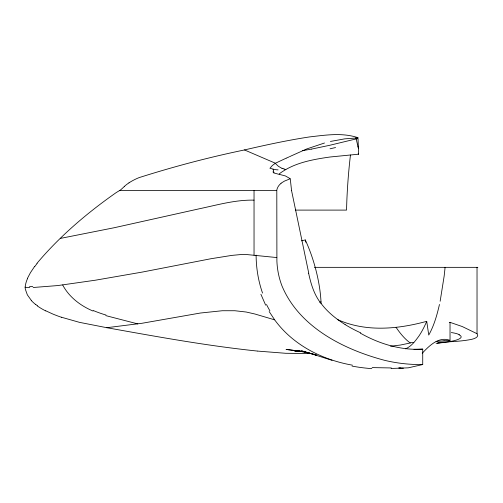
<?xml version="1.0" encoding="UTF-8"?>
<svg xmlns="http://www.w3.org/2000/svg" width="503" height="503" viewBox="0 0 503 503"><rect width="100%" height="100%" fill="white"/><g stroke="black" fill="none" stroke-linecap="round" stroke-linejoin="round"><path stroke-width="0.75" d="M254.04 255.14L254.04 190.606M422.734 364.543A174.359 163.425 90 0 1 384.72 360.355C343.75 349.528 299.134 327.183 281.944 285.836A73.922 69.288 90 0 1 276.901 261.208L276.801 190.606L119.494 190.606A139.469 134.672 88.7 0 0 116.111 192.655C87.157 212.926 59.75 236.215 36.971 263.321M444.08 340.789L450.028 340.38L450.028 322.341L449.286 322.392M438.239 342.424C449.003 341.7 459.88 341.587 470.506 339.563C473.16 339.097 479.893 337.362 477.026 333.709L477.033 267.344M25.188 286.848L25.194 286.779A26.2 25.603 -86.2 0 1 27.602 278.436M25.175 286.999L25.169 287.087A2.534 2.496 -90 0 0 25.15 287.546A16.983 16.744 89.9 0 0 25.408 289.42L27.351 294.865L31.324 300.398M440.15 301.253L444.143 276.153A150.454 51.646 -90 0 0 445.08 267.344M439.465 304.453C437.032 314.991 434.089 325.586 428.745 335.055L426.726 321.316M426.714 321.335L426.582 321.65A129.824 44.566 90 0 1 418.886 336.098C415.277 341.021 411.303 346.561 405.437 348.849M272.997 169.813L273.318 169.159L273.852 172.975M27.445 278.36L30.45 272.657L34.606 266.452M422.231 353.263C429.134 345.85 438.924 336.023 450.028 340.38M124.285 186.55L120.89 189.675A14.87 14.342 -89.9 0 1 119.494 190.606M360.418 333.175C378.69 343.587 400.897 350.616 422.727 349.132L422.727 364.468L421.948 364.706M280.97 183.255L284.421 181.118L290.262 178.754L291.551 190.511M129.001 182.866L128.718 183.054A33.682 32.519 89.2 0 0 124.254 186.519M278.719 174.315A101.996 33.89 2.7 0 1 282.623 171.498C295.783 162.865 311.571 159.772 326.887 157.452A138.344 45.968 2.7 0 1 330.377 156.967L358.626 154.188L358.01 138.463L329.572 145.323L311.483 149.108M275.286 163.33L272.349 165.481L269.929 168.298L273.267 169.109L273.425 169.788M291.834 155.634L306.767 148.938L324.504 143.009M291.375 155.855L289.552 156.697M288.999 156.949L286.396 158.093M286.125 158.206L275.411 163.23L244.502 149.944C208.902 157.307 173.686 166.631 139.061 177.628A60.656 58.612 87.9 0 0 128.975 182.834M421.721 364.776L408.241 367.838L391.089 368.473M426.588 321.354C397.622 329.289 365.656 332.2 337.551 319.562M319.701 302.253L321.015 301.919L321.077 303.416C327.466 312.061 336.048 318.858 345.102 324.548M330.421 141.45L344.706 138.859L357.985 137.891M301.467 240.843L305.264 239.944L305.818 242.245M244.477 149.932C265.986 144.946 287.603 140.268 309.439 136.935C325.491 135.1 342.254 132.421 357.979 137.684M400.35 367.938L398.659 367.951M311.326 149.139L302.555 150.642M399.709 368.064L403.431 368.202M60.391 238.409L114.187 227.74L199.842 208.663C217.698 204.884 235.618 199.716 254.04 200.15M61.391 317.217L79.48 322.348L106.768 327.698L142.022 323.272L200.383 313.029L222.313 310.735L234.87 310.735L246.244 312.03L254.914 314.01L274.663 319.845C292.872 344.951 322.304 359.89 352.414 365.165M33.129 287.502L57.801 285.559L95.363 280.209L142.393 272.054L210.858 258.749L231.826 255.392L239.981 254.631L247.03 254.581L276.801 257.561M436.051 341.399L444.004 340.795M390.548 346.215L400.363 345.045L410.297 342.983A101.26 32.972 76.6 0 1 396.062 327.334M311.25 353.552L285.603 353.282L257.611 351.088M391.334 367.951L372.145 367.605M422.727 349.132L414 349.334M29.79 287.559L25.156 287.546M295.33 210.103L346.529 210.103L346.831 200.949A244.339 92.59 90 0 1 350.459 155.018M314.388 267.344L477.844 267.344M308.616 273.192C310.854 283.705 314.092 294.808 321.059 303.485M300.788 351.245L294.651 351.081L305.705 351.849L286.169 349.459L305.705 351.849M257.385 351.063C206.821 345.806 156.779 336.633 106.768 327.698M299.084 351.069L311.401 353.71M279.222 174.334L285.434 175.956L290.042 178.578M278.153 174.107L274.342 173.07L272.909 171.869M285.823 169.637L284.013 169.146M137.816 323.913L105.888 315.645M312.118 353.911L316.4 355.112M307.339 352.49L301.423 350.805L316.368 355.099L307.339 352.49L332.049 360.324M450.028 322.341L462.244 326.541L477.026 333.709M93.061 311.049C80.568 305.83 69.106 297.11 62.674 284.968M282.001 168.386L278.366 166.273L275.317 163.368M45.748 310.791L52.846 314.042A142.821 136.382 70.9 0 0 61.379 317.248M37.461 305.786L35.77 304.504M358.174 153.773L358.626 154.188M274.663 319.845L269.162 311.533M265.653 305.151L260.894 294.255M355.898 137.809L358.4 148.297M358.004 146.536L358.136 147.121M291.564 190.606L308.754 273.192M440.351 342.788A49.979 5.376 -4.8 0 1 436.139 343.31M276.675 190.58A11.368 10.657 90 0 1 281.058 183.388M360.745 332.867A150.479 141.047 -90 0 1 345.096 324.567M34.764 266.577A118.218 111.773 -75.6 0 1 37.121 263.453M35.726 304.56A39.328 38.033 79.1 0 1 31.243 300.473M45.698 310.898A63.296 60.876 75.8 0 1 37.354 305.956M32.802 286.396A164.896 120.946 21.2 0 1 29.495 286.44M105.951 315.029A107.372 84.906 37.4 0 1 93.206 310.514M262.553 293.092A86.698 61.36 90 0 1 256.109 255.122M269.916 310.829A109.157 87.453 -84 0 1 266.496 304.472M371.874 368.642A185.714 154.44 -31.5 0 1 352.056 366.09M278.096 169.863A106.737 13.776 -18.7 0 1 274.148 169.392M410.197 342.87A7.369 2.207 -6.8 0 1 413.837 342.48M451.342 332.565A35.405 7.004 -4.1 0 1 459.409 334.759M459.006 334.809A36.115 6.193 -1.1 0 1 437.264 343.147M305.264 239.944A60.813 19.466 74.8 0 1 321.008 301.907M330.031 148.806A119.783 63.944 3.3 0 1 335.564 147.561M284.145 168.857A64.145 35.235 -60.8 0 1 282.07 168.247"/></g></svg>
